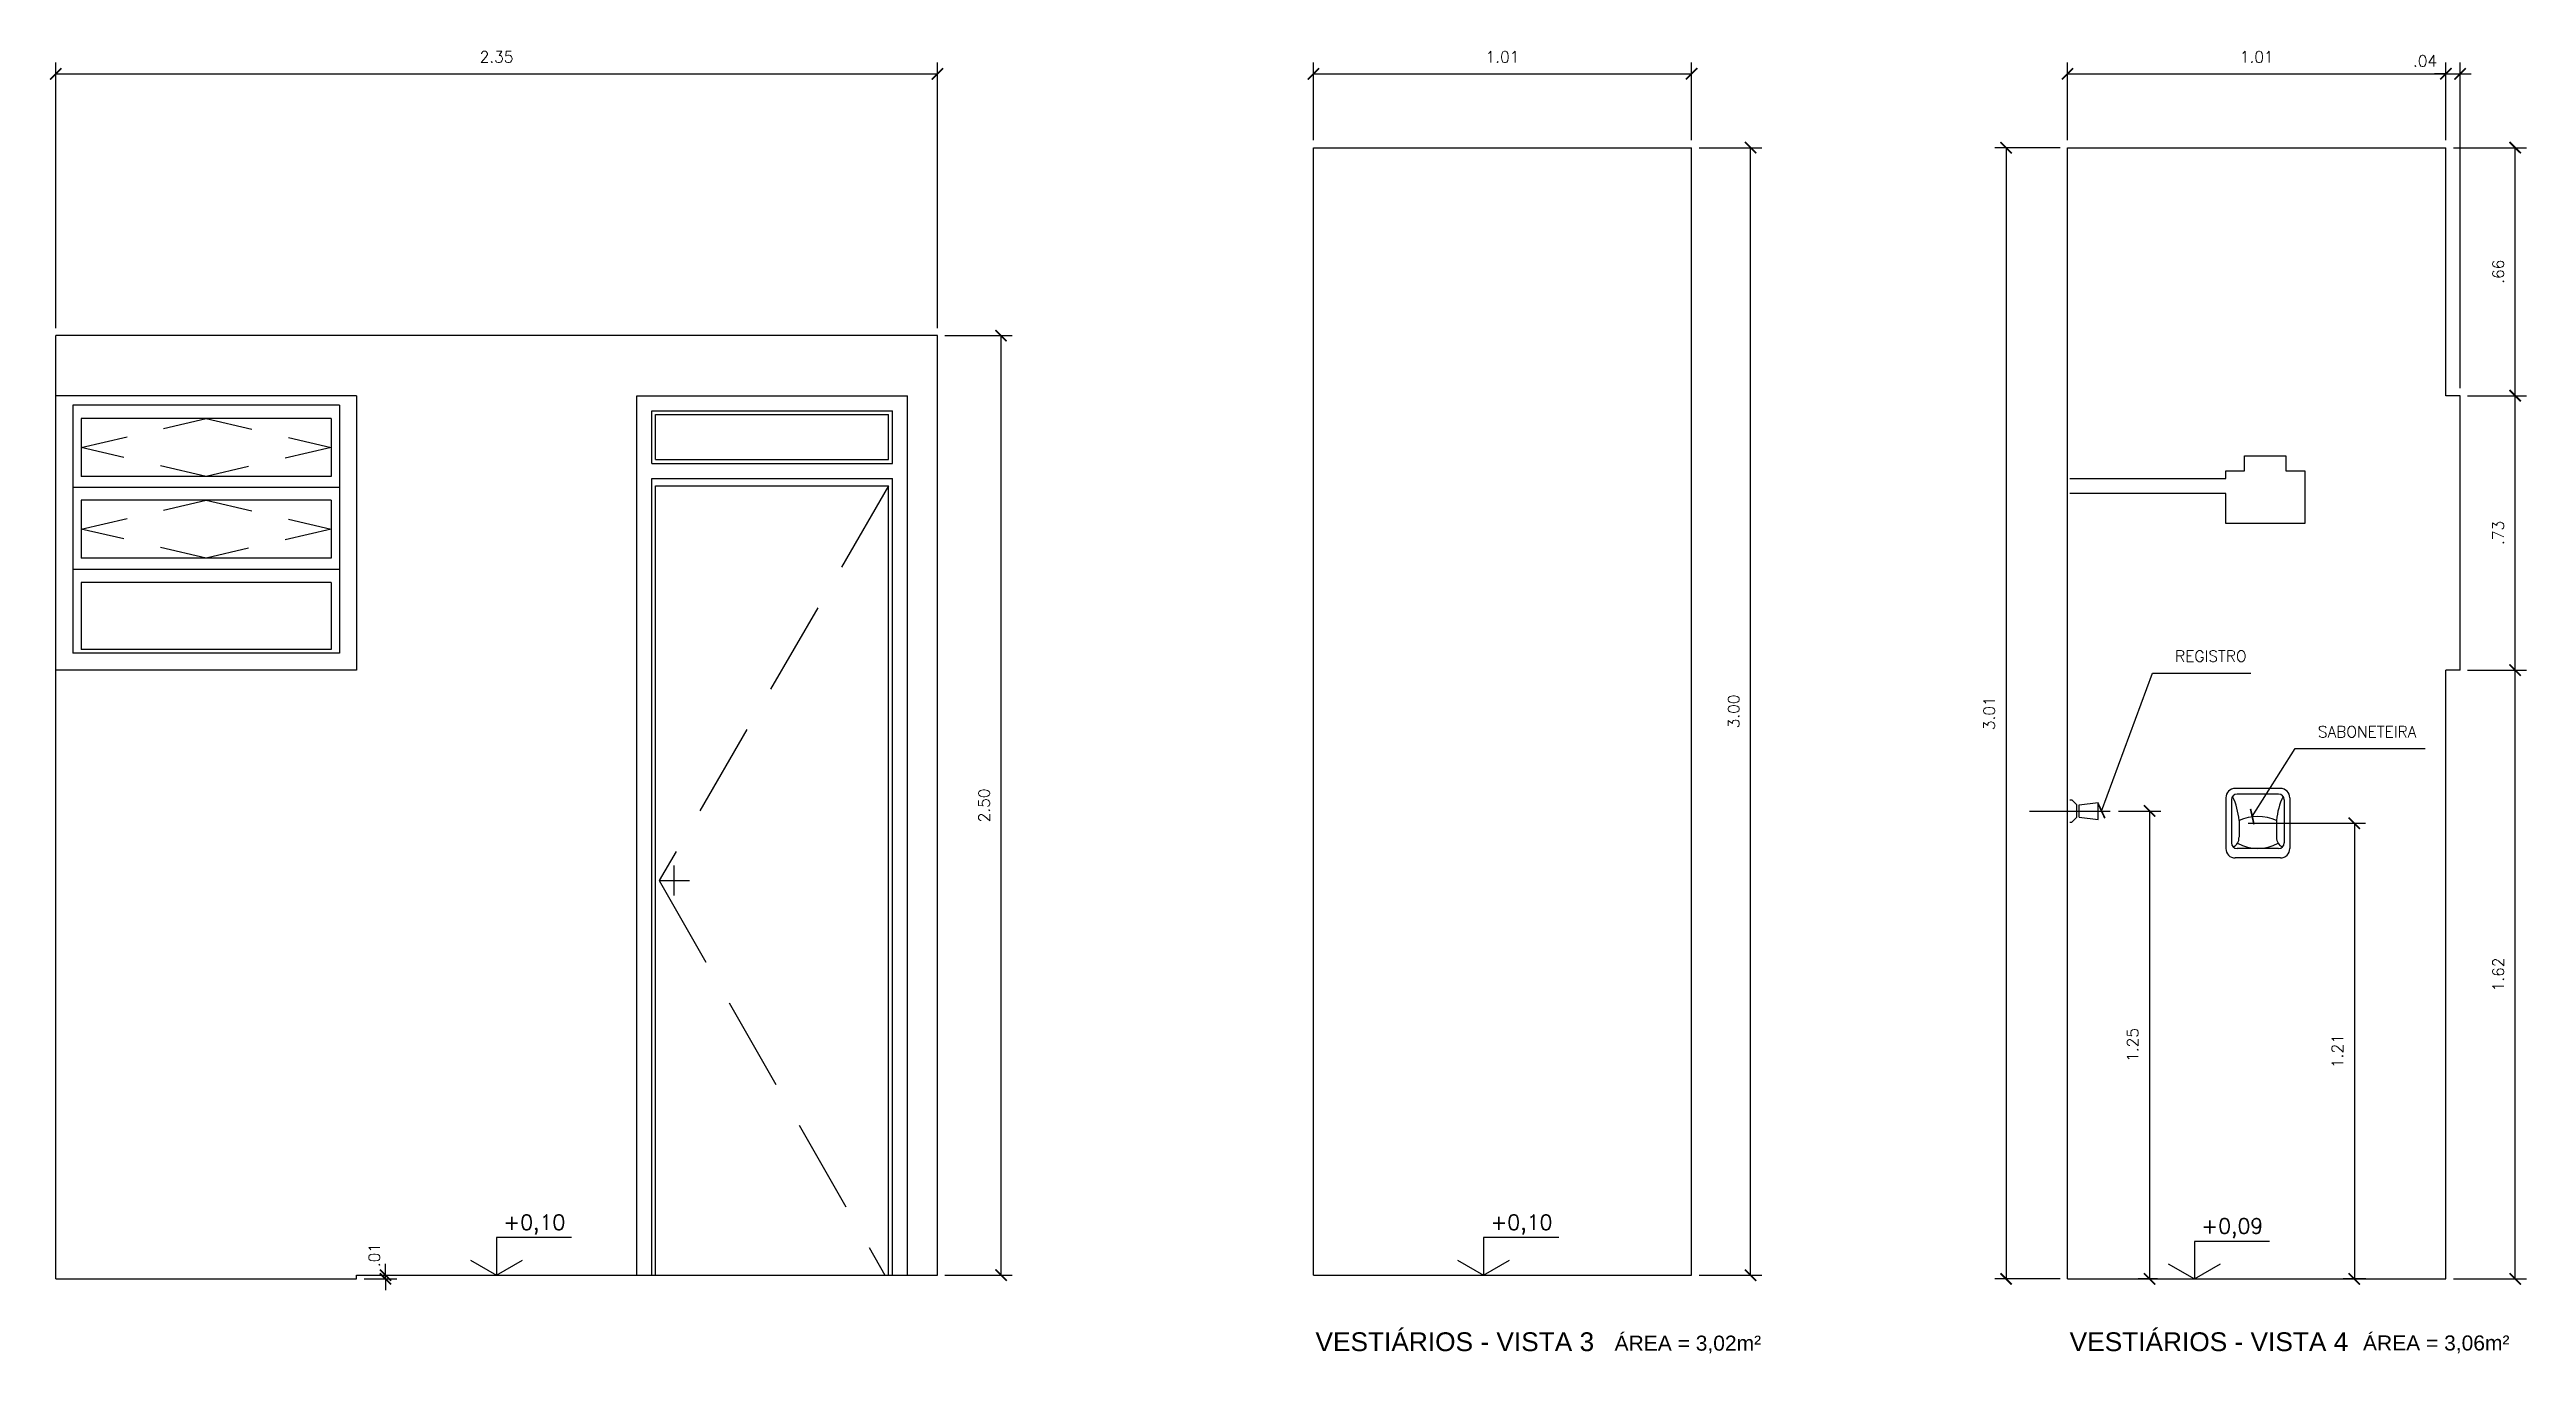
# Model space of a CAD drawing. Header units: millimetres. Extents: x 1 to 250, y 10 to 22.
# Drawn here: x 110.37 to 116.96, y 18.08 to 21.55 of the extents above; entities that cross this region are included whole.
import ezdxf

# ---------------------------------------------------------------- set-up
doc = ezdxf.new("R2010")
doc.units = ezdxf.units.MM
doc.linetypes.add('HIDDEN', pattern=[0.375, 0.25, -0.125])
for name, color, linetype in [('COTAS', 1, 'Continuous'), ('LPROJ', 7, 'HIDDEN'), ('LVISTA01', 8, 'Continuous'), ('LVISTA02', 1, 'Continuous'), ('NOTAS', 2, 'Continuous'), ('PEÇAS', 7, 'Continuous'), ('REVEST', 2, 'Continuous')]:
    doc.layers.add(name, color=color, linetype=linetype)
doc.styles.add('60-20', font='romans.shx', dxfattribs={"height": 0.03})
doc.styles.add('60-50', font='romans.shx', dxfattribs={"height": 0.075})
doc.styles.add('80-20', font='romans.shx', dxfattribs={"height": 0.04})
doc.styles.add('ARIAL', font='arial.ttf', dxfattribs={"height": 0.05})
doc.dimstyles.new('20', dxfattribs={"dimtxt": 0.1, "dimasz": 0.075, "dimexe": 0.075, "dimexo": 0.05, "dimgap": 0.075, "dimtad": 1, "dimzin": 4, "dimdsep": 46, "dimtxsty": '60-50', "dimblk1": 'ARCHTICK', "dimblk2": 'ARCHTICK', "dimsah": 1, "dimcen": 2.5, "dimclrt": 3, "dimadec": 0, "dimazin": 0, "dimtfac": 1, "dimtmove": 2, "dimatfit": 3, "dimldrblk": 'ARCHTICK', "dimfxl": 1, "dimarcsym": 0})

# ---------------------------------------------------------------- blocks, each defined once
blk = doc.blocks.new('_ARCHTICK')
at = {"color": 0, "linetype": 'ByBlock', "const_width": 0.15}
blk.add_lwpolyline([(-0.5, -0.5), (0.5, 0.5)], dxfattribs=at)
blk = doc.blocks.new('*D67')
at = {"color": 0, "linetype": 'ByBlock'}
for p, q in [((110.3896, 20.8109), (110.3896, 21.5173)), ((110.3896, 21.4873), (112.7349, 21.4873)), ((112.7349, 20.8109), (112.7349, 21.5173))]:
    blk.add_line(p, q, dxfattribs=at)
at = {"layer": 'DEFPOINTS', "color": 0, "linetype": 'ByBlock'}
for p in [(112.7349, 21.4873), (110.3896, 20.7909), (112.7349, 20.7909)]:
    blk.add_point(p, dxfattribs=at)
at = {"color": 0, "linetype": 'ByBlock', "xscale": 0.03, "yscale": 0.03, "zscale": 0.03, "rotation": 180}
blk.add_blockref('_ARCHTICK', (110.3896, 21.4873), dxfattribs=at)
at = {"color": 0, "linetype": 'ByBlock', "xscale": 0.03, "yscale": 0.03, "zscale": 0.03}
blk.add_blockref('_ARCHTICK', (112.7349, 21.4873), dxfattribs=at)
at = {"color": 3, "linetype": 'ByBlock', "insert": (111.5623, 21.5323), "char_height": 0.03, "attachment_point": 5, "style": '60-20'}
blk.add_mtext('2.35', dxfattribs=at)
blk = doc.blocks.new('*D68')
at = {"color": 0, "linetype": 'ByBlock'}
for p, q in [((113.7349, 21.3109), (113.7349, 21.5173)), ((113.7349, 21.4873), (114.7411, 21.4873)), ((114.7411, 21.3109), (114.7411, 21.5173))]:
    blk.add_line(p, q, dxfattribs=at)
at = {"layer": 'DEFPOINTS', "color": 0, "linetype": 'ByBlock'}
for p in [(114.7411, 21.4873), (113.7349, 21.2909), (114.7411, 21.2909)]:
    blk.add_point(p, dxfattribs=at)
at = {"color": 0, "linetype": 'ByBlock', "xscale": 0.03, "yscale": 0.03, "zscale": 0.03, "rotation": 180}
blk.add_blockref('_ARCHTICK', (113.7349, 21.4873), dxfattribs=at)
at = {"color": 0, "linetype": 'ByBlock', "xscale": 0.03, "yscale": 0.03, "zscale": 0.03}
blk.add_blockref('_ARCHTICK', (114.7411, 21.4873), dxfattribs=at)
at = {"color": 3, "linetype": 'ByBlock', "insert": (114.238, 21.5323), "char_height": 0.03, "attachment_point": 5, "style": '60-20'}
blk.add_mtext('1.01', dxfattribs=at)
blk = doc.blocks.new('*D69')
at = {"color": 0, "linetype": 'ByBlock'}
for p, q in [((115.7411, 21.3109), (115.7411, 21.5173)), ((115.7411, 21.4873), (116.7476, 21.4873)), ((116.7476, 21.3109), (116.7476, 21.5173))]:
    blk.add_line(p, q, dxfattribs=at)
at = {"layer": 'DEFPOINTS', "color": 0, "linetype": 'ByBlock'}
for p in [(116.7476, 21.4873), (115.7411, 21.2909), (116.7476, 21.2909)]:
    blk.add_point(p, dxfattribs=at)
at = {"color": 0, "linetype": 'ByBlock', "xscale": 0.03, "yscale": 0.03, "zscale": 0.03, "rotation": 180}
blk.add_blockref('_ARCHTICK', (115.7411, 21.4873), dxfattribs=at)
at = {"color": 0, "linetype": 'ByBlock', "xscale": 0.03, "yscale": 0.03, "zscale": 0.03}
blk.add_blockref('_ARCHTICK', (116.7476, 21.4873), dxfattribs=at)
at = {"color": 3, "linetype": 'ByBlock', "insert": (116.2443, 21.5323), "char_height": 0.03, "attachment_point": 5, "style": '60-20'}
blk.add_mtext('1.01', dxfattribs=at)
blk = doc.blocks.new('*D112')
at = {"color": 0, "linetype": 'ByBlock'}
for p, q in [((116.7476, 21.4873), (116.7176, 21.4873)), ((116.7476, 21.3109), (116.7476, 21.5173)), ((116.7476, 21.4873), (116.7851, 21.4873)), ((116.7476, 21.4873), (116.7851, 21.4873)), ((116.7851, 20.6509), (116.7851, 21.5173)), ((116.7851, 21.4873), (116.8151, 21.4873))]:
    blk.add_line(p, q, dxfattribs=at)
at = {"layer": 'DEFPOINTS', "color": 0, "linetype": 'ByBlock'}
for p in [(116.7851, 21.4873), (116.7476, 21.2909), (116.7851, 20.6309)]:
    blk.add_point(p, dxfattribs=at)
at = {"color": 0, "linetype": 'ByBlock', "xscale": 0.03, "yscale": 0.03, "zscale": 0.03}
blk.add_blockref('_ARCHTICK', (116.7476, 21.4873), dxfattribs=at)
at = {"color": 0, "linetype": 'ByBlock', "xscale": 0.03, "yscale": 0.03, "zscale": 0.03, "rotation": 180}
blk.add_blockref('_ARCHTICK', (116.7851, 21.4873), dxfattribs=at)
at = {"color": 3, "linetype": 'ByBlock', "insert": (116.6923, 21.5216), "char_height": 0.03, "attachment_point": 5, "style": '60-20'}
blk.add_mtext('.04', dxfattribs=at)
blk = doc.blocks.new('*D193')
at = {"color": 0, "linetype": 'ByBlock'}
for p, q in [((111.2666, 18.2909), (111.2666, 18.3209)), ((111.2096, 18.2909), (111.2966, 18.2909)), ((111.2096, 18.2809), (111.2966, 18.2809)), ((111.2666, 18.2809), (111.2666, 18.2909)), ((111.2666, 18.2809), (111.2666, 18.2909)), ((111.2666, 18.2809), (111.2666, 18.2509))]:
    blk.add_line(p, q, dxfattribs=at)
at = {"layer": 'DEFPOINTS', "color": 0, "linetype": 'ByBlock'}
for p in [(111.1896, 18.2909), (111.1896, 18.2809), (111.2666, 18.2909)]:
    blk.add_point(p, dxfattribs=at)
at = {"color": 0, "linetype": 'ByBlock', "xscale": 0.03, "yscale": 0.03, "zscale": 0.03}
for p, rotation in [((111.2666, 18.2909), 270), ((111.2666, 18.2809), 90)]:
    blk.add_blockref('_ARCHTICK', p, dxfattribs=dict(at, rotation=rotation))
at = {"color": 3, "linetype": 'ByBlock', "insert": (111.237, 18.3442), "char_height": 0.03, "attachment_point": 5, "rotation": 90, "style": '60-20'}
blk.add_mtext('.01', dxfattribs=at)
blk = doc.blocks.new('*D194')
at = {"color": 0, "linetype": 'ByBlock'}
for p, q in [((112.7549, 20.7909), (112.9341, 20.7909)), ((112.9041, 18.2909), (112.9041, 20.7909)), ((112.7549, 18.2909), (112.9341, 18.2909))]:
    blk.add_line(p, q, dxfattribs=at)
at = {"layer": 'DEFPOINTS', "color": 0, "linetype": 'ByBlock'}
for p in [(112.7349, 20.7909), (112.9041, 20.7909), (112.7349, 18.2909)]:
    blk.add_point(p, dxfattribs=at)
at = {"color": 0, "linetype": 'ByBlock', "xscale": 0.03, "yscale": 0.03, "zscale": 0.03}
for p, rotation in [((112.9041, 20.7909), 90), ((112.9041, 18.2909), 270)]:
    blk.add_blockref('_ARCHTICK', p, dxfattribs=dict(at, rotation=rotation))
at = {"color": 3, "linetype": 'ByBlock', "insert": (112.8591, 19.5409), "char_height": 0.03, "attachment_point": 5, "rotation": 90, "style": '60-20'}
blk.add_mtext('2.50', dxfattribs=at)
blk = doc.blocks.new('*D195')
at = {"color": 0, "linetype": 'ByBlock'}
for p, q in [((114.7611, 21.2909), (114.928, 21.2909)), ((114.898, 18.2909), (114.898, 21.2909)), ((114.7611, 18.2909), (114.928, 18.2909))]:
    blk.add_line(p, q, dxfattribs=at)
at = {"layer": 'DEFPOINTS', "color": 0, "linetype": 'ByBlock'}
for p in [(114.7411, 21.2909), (114.898, 21.2909), (114.7411, 18.2909)]:
    blk.add_point(p, dxfattribs=at)
at = {"color": 0, "linetype": 'ByBlock', "xscale": 0.03, "yscale": 0.03, "zscale": 0.03}
for p, rotation in [((114.898, 21.2909), 90), ((114.898, 18.2909), 270)]:
    blk.add_blockref('_ARCHTICK', p, dxfattribs=dict(at, rotation=rotation))
at = {"color": 3, "linetype": 'ByBlock', "insert": (114.853, 19.7909), "char_height": 0.03, "attachment_point": 5, "rotation": 90, "style": '60-20'}
blk.add_mtext('3.00', dxfattribs=at)
blk = doc.blocks.new('*D196')
at = {"color": 0, "linetype": 'ByBlock'}
for p, q in [((116.8051, 19.9009), (116.9619, 19.9009)), ((116.9319, 18.2809), (116.9319, 19.9009)), ((116.7676, 18.2809), (116.9619, 18.2809))]:
    blk.add_line(p, q, dxfattribs=at)
at = {"layer": 'DEFPOINTS', "color": 0, "linetype": 'ByBlock'}
for p in [(116.7851, 19.9009), (116.9319, 19.9009), (116.7476, 18.2809)]:
    blk.add_point(p, dxfattribs=at)
at = {"color": 0, "linetype": 'ByBlock', "xscale": 0.03, "yscale": 0.03, "zscale": 0.03}
for p, rotation in [((116.9319, 19.9009), 90), ((116.9319, 18.2809), 270)]:
    blk.add_blockref('_ARCHTICK', p, dxfattribs=dict(at, rotation=rotation))
at = {"color": 3, "linetype": 'ByBlock', "insert": (116.8869, 19.0909), "char_height": 0.03, "attachment_point": 5, "rotation": 90, "style": '60-20'}
blk.add_mtext('1.62', dxfattribs=at)
blk = doc.blocks.new('*D197')
at = {"color": 0, "linetype": 'ByBlock'}
for p, q in [((116.8051, 20.6309), (116.9619, 20.6309)), ((116.9319, 19.9009), (116.9319, 20.6309))]:
    blk.add_line(p, q, dxfattribs=at)
at = {"layer": 'DEFPOINTS', "color": 0, "linetype": 'ByBlock'}
for p in [(116.7851, 20.6309), (116.9319, 20.6309), (116.7851, 19.9009)]:
    blk.add_point(p, dxfattribs=at)
at = {"color": 0, "linetype": 'ByBlock', "xscale": 0.03, "yscale": 0.03, "zscale": 0.03}
for p, rotation in [((116.9319, 20.6309), 90), ((116.9319, 19.9009), 270)]:
    blk.add_blockref('_ARCHTICK', p, dxfattribs=dict(at, rotation=rotation))
at = {"color": 3, "linetype": 'ByBlock', "insert": (116.8869, 20.2659), "char_height": 0.03, "attachment_point": 5, "rotation": 90, "style": '60-20'}
blk.add_mtext('.73', dxfattribs=at)
blk = doc.blocks.new('*D198')
at = {"color": 0, "linetype": 'ByBlock'}
for p, q in [((116.7676, 21.2909), (116.9619, 21.2909)), ((116.9319, 20.6309), (116.9319, 21.2909))]:
    blk.add_line(p, q, dxfattribs=at)
at = {"layer": 'DEFPOINTS', "color": 0, "linetype": 'ByBlock'}
for p in [(116.7476, 21.2909), (116.9319, 21.2909), (116.7851, 20.6309)]:
    blk.add_point(p, dxfattribs=at)
at = {"color": 0, "linetype": 'ByBlock', "xscale": 0.03, "yscale": 0.03, "zscale": 0.03}
for p, rotation in [((116.9319, 21.2909), 90), ((116.9319, 20.6309), 270)]:
    blk.add_blockref('_ARCHTICK', p, dxfattribs=dict(at, rotation=rotation))
at = {"color": 3, "linetype": 'ByBlock', "insert": (116.8869, 20.9609), "char_height": 0.03, "attachment_point": 5, "rotation": 90, "style": '60-20'}
blk.add_mtext('.66', dxfattribs=at)
blk = doc.blocks.new('*D199')
at = {"color": 0, "linetype": 'ByBlock'}
for p, q in [((115.7211, 21.2909), (115.5477, 21.2909)), ((115.5777, 21.2909), (115.5777, 18.2809)), ((115.7211, 18.2809), (115.5477, 18.2809))]:
    blk.add_line(p, q, dxfattribs=at)
at = {"layer": 'DEFPOINTS', "color": 0, "linetype": 'ByBlock'}
for p in [(115.7411, 21.2909), (115.5777, 18.2809), (115.7411, 18.2809)]:
    blk.add_point(p, dxfattribs=at)
at = {"color": 0, "linetype": 'ByBlock', "xscale": 0.03, "yscale": 0.03, "zscale": 0.03}
for p, rotation in [((115.5777, 21.2909), 90), ((115.5777, 18.2809), 270)]:
    blk.add_blockref('_ARCHTICK', p, dxfattribs=dict(at, rotation=rotation))
at = {"color": 3, "linetype": 'ByBlock', "insert": (115.5327, 19.7859), "char_height": 0.03, "attachment_point": 5, "rotation": 90, "style": '60-20'}
blk.add_mtext('3.01', dxfattribs=at)
blk = doc.blocks.new('*D339')
at = {"color": 0, "linetype": 'ByBlock'}
for p, q in [((207.0575, 19.4934), (207.37, 19.4934)), ((207.34, 19.4934), (207.34, 18.2809)), ((207.3704, 18.2809), (207.31, 18.2809))]:
    blk.add_line(p, q, dxfattribs=at)
at = {"layer": 'DEFPOINTS', "color": 0, "linetype": 'ByBlock'}
for p in [(207.0375, 19.4934), (207.34, 18.2809), (207.3904, 18.2809)]:
    blk.add_point(p, dxfattribs=at)
at = {"color": 0, "linetype": 'ByBlock', "xscale": 0.03, "yscale": 0.03, "zscale": 0.03}
for p, rotation in [((207.34, 19.4934), 90), ((207.34, 18.2809), 270)]:
    blk.add_blockref('_ARCHTICK', p, dxfattribs=dict(at, rotation=rotation))
at = {"color": 3, "linetype": 'ByBlock', "insert": (207.295, 18.8871), "char_height": 0.03, "attachment_point": 5, "rotation": 90, "style": '60-20'}
blk.add_mtext('1.21', dxfattribs=at)
blk = doc.blocks.new('*D340')
at = {"color": 0, "linetype": 'ByBlock'}
for p, q in [((206.7123, 19.5259), (206.8253, 19.5259)), ((206.7953, 19.5259), (206.7953, 18.2809)), ((206.8167, 18.2809), (206.7653, 18.2809))]:
    blk.add_line(p, q, dxfattribs=at)
at = {"layer": 'DEFPOINTS', "color": 0, "linetype": 'ByBlock'}
for p in [(206.6923, 19.5259), (206.7953, 18.2809), (206.8367, 18.2809)]:
    blk.add_point(p, dxfattribs=at)
at = {"color": 0, "linetype": 'ByBlock', "xscale": 0.03, "yscale": 0.03, "zscale": 0.03}
for p, rotation in [((206.7953, 19.5259), 90), ((206.7953, 18.2809), 270)]:
    blk.add_blockref('_ARCHTICK', p, dxfattribs=dict(at, rotation=rotation))
at = {"color": 3, "linetype": 'ByBlock', "insert": (206.7503, 18.9034), "char_height": 0.03, "attachment_point": 5, "rotation": 90, "style": '60-20'}
blk.add_mtext('1.25', dxfattribs=at)

msp = doc.modelspace()

# ---------------------------------------------------------------- linework, layer by layer
at = {"layer": 'LPROJ', "ltscale": 0.5}
for p, q in [((110.4574, 20.4931), (110.7896, 20.5703)), ((110.7896, 20.5703), (111.1219, 20.4931)), ((110.7896, 20.4159), (110.4574, 20.4931)), ((111.1219, 20.4931), (110.7896, 20.4159)), ((110.4574, 20.2759), (110.7896, 20.3529)), ((110.7896, 20.3529), (111.1219, 20.2759)), ((110.7896, 20.1988), (110.4574, 20.2759)), ((111.1219, 20.2759), (110.7896, 20.1988))]:
    msp.add_line(p, q, dxfattribs=at)
at = {"layer": 'LPROJ'}
for p, q in [((112.605, 20.3909), (111.995, 19.3409)), ((111.995, 19.3409), (112.595, 18.2909))]:
    msp.add_line(p, q, dxfattribs=at)
at = {"layer": 'LVISTA01'}
for p, q in [((110.4574, 20.5703), (110.4574, 20.4159)), ((111.1219, 20.5703), (110.4574, 20.5703)), ((111.1219, 20.5703), (111.1219, 20.4159)), ((111.1446, 20.3863), (110.4346, 20.3863)), ((111.1219, 20.4159), (110.4574, 20.4159)), ((111.1219, 20.3529), (110.4574, 20.3529)), ((110.4574, 20.3529), (110.4574, 20.1988)), ((111.1219, 20.3529), (111.1219, 20.1988)), ((111.1446, 20.1688), (110.4346, 20.1688)), ((111.1219, 20.1988), (110.4574, 20.1988)), ((111.1219, 20.1343), (110.4574, 20.1343)), ((110.4574, 20.1343), (110.4574, 19.9559)), ((111.1219, 20.1343), (111.1219, 19.9559)), ((111.1219, 19.9559), (110.4574, 19.9559))]:
    msp.add_line(p, q, dxfattribs=at)
at = {"layer": 'LVISTA02'}
for p, q in [((111.1896, 20.6309), (110.3896, 20.6309)), ((111.1896, 20.6309), (111.1896, 19.9009)), ((111.935, 18.2909), (111.935, 20.6309)), ((111.935, 20.6309), (112.655, 20.6309)), ((112.655, 18.2909), (112.655, 20.6309)), ((110.4346, 20.6059), (110.4346, 19.9459)), ((111.1446, 20.6059), (110.4346, 20.6059)), ((111.1446, 20.6059), (111.1446, 19.9459)), ((111.975, 20.5909), (112.615, 20.5909)), ((111.975, 20.4509), (111.975, 20.5909)), ((111.985, 20.5809), (112.605, 20.5809)), ((111.985, 20.4609), (111.985, 20.5809)), ((112.605, 20.4609), (112.605, 20.5809)), ((112.615, 20.4509), (112.615, 20.5909)), ((111.975, 20.4509), (112.615, 20.4509)), ((111.985, 20.4609), (112.605, 20.4609)), ((111.975, 18.2909), (111.975, 20.4109)), ((111.975, 20.4109), (112.615, 20.4109)), ((111.985, 18.2909), (111.985, 20.3909)), ((111.985, 20.3909), (112.605, 20.3909)), ((112.605, 18.2909), (112.605, 20.3909)), ((112.615, 18.2909), (112.615, 20.4109)), ((111.1896, 19.9009), (110.3896, 19.9009)), ((111.1446, 19.9459), (110.4346, 19.9459))]:
    msp.add_line(p, q, dxfattribs=at)
at = {"layer": 'NOTAS'}
for p, q in [((112.035, 19.3009), (112.035, 19.3809)), ((111.995, 19.3409), (112.075, 19.3409))]:
    msp.add_line(p, q, dxfattribs=at)
for points in [[(111.7618, 18.3909), (111.5618, 18.3909), (111.5618, 18.2909)], [(114.3876, 18.3909), (114.1876, 18.3909), (114.1876, 18.2909)], [(116.2784, 18.3809), (116.0784, 18.3809), (116.0784, 18.2809)]]:
    msp.add_lwpolyline(points, dxfattribs=at)
at = {"layer": 'NOTAS', "color": 3}
for points in [[(111.4925, 18.3309), (111.5618, 18.2909), (111.6311, 18.3309)], [(114.1183, 18.3309), (114.1876, 18.2909), (114.2569, 18.3309)], [(116.0091, 18.3209), (116.0784, 18.2809), (116.1477, 18.3209)]]:
    msp.add_lwpolyline(points, dxfattribs=at)
at = {"layer": 'PEÇAS'}
for p, q in [((116.3072, 19.5859), (116.1872, 19.5859)), ((115.7472, 19.5559), (115.7522, 19.5559)), ((115.7522, 19.5559), (115.7654, 19.5426)), ((115.7522, 19.4959), (115.7654, 19.5091)), ((115.7654, 19.5091), (115.7654, 19.5426)), ((115.7722, 19.5426), (115.8222, 19.5484)), ((115.7722, 19.5091), (115.7722, 19.5426)), ((115.7722, 19.5091), (115.8222, 19.5034)), ((115.8222, 19.5034), (115.8222, 19.5484)), ((116.1622, 19.5609), (116.1622, 19.4259)), ((116.3322, 19.5609), (116.3322, 19.4259)), ((115.7472, 19.4959), (115.7522, 19.4959)), ((116.3072, 19.4009), (116.1872, 19.4009))]:
    msp.add_line(p, q, dxfattribs=at)
at = {"layer": 'PEÇAS', "color": 8}
for p, q in [((116.3022, 19.5709), (116.1922, 19.5709)), ((115.6398, 19.5259), (115.8546, 19.5259)), ((116.1772, 19.5559), (116.1772, 19.4409)), ((116.3172, 19.5559), (116.3172, 19.4409)), ((116.1972, 19.5009), (116.1972, 19.4559)), ((116.2972, 19.5009), (116.2972, 19.4559)), ((116.3022, 19.4259), (116.1922, 19.4259))]:
    msp.add_line(p, q, dxfattribs=at)
at = {"layer": 'PEÇAS'}
msp.add_lwpolyline([(115.7472, 20.4109), (116.1622, 20.4109), (116.1622, 20.4309), (116.2122, 20.4309), (116.2122, 20.4709), (116.3222, 20.4709), (116.3222, 20.4309), (116.3722, 20.4309), (116.3722, 20.2909), (116.1622, 20.2909), (116.1622, 20.3709), (115.7472, 20.3709)], dxfattribs=at)
for centre, start, end in [((116.1872, 19.5609), 90, 180), ((116.3072, 19.5609), 0, 90), ((116.1872, 19.4259), 180, 270), ((116.3072, 19.4259), 270, 0)]:
    msp.add_arc(centre, 0.025, start, end, dxfattribs=at)
at = {"layer": 'PEÇAS', "color": 8}
for centre, radius, start, end in [((116.1922, 19.5559), 0.015, 90, 180), ((116.3022, 19.5559), 0.015, 0, 90), ((116.0149, 19.4864), 0.1829, 4.53764, 25.37369), ((116.2472, 19.3809), 0.13, 67.38014, 112.61986), ((116.4795, 19.4864), 0.1829, 154.62631, 175.46236), ((116.1922, 19.4409), 0.015, 180, 270), ((116.1707, 19.4544), 0.0265, 294.15135, 3.12607), ((116.2472, 19.5313), 0.1054, 239.30373, 300.69627), ((116.3236, 19.4544), 0.0265, 176.87393, 245.84865), ((116.3022, 19.4409), 0.015, 270, 0)]:
    msp.add_arc(centre, radius, start, end, dxfattribs=at)
at = {"layer": 'REVEST'}
for p, q in [((113.7349, 18.2909), (113.7349, 21.2909)), ((113.7349, 21.2909), (114.7411, 21.2909)), ((114.7411, 18.2909), (114.7411, 21.2909)), ((115.7411, 18.2809), (115.7411, 21.2909)), ((115.7411, 21.2909), (116.7476, 21.2909)), ((116.7476, 20.6309), (116.7476, 21.2909)), ((112.7349, 20.7909), (110.3896, 20.7909)), ((110.3896, 18.2809), (110.3896, 20.7909)), ((112.7349, 18.2909), (112.7349, 20.7909)), ((116.7851, 20.6309), (116.7476, 20.6309)), ((116.7851, 19.9009), (116.7851, 20.6309)), ((116.7476, 18.2809), (116.7476, 19.9009)), ((116.7851, 19.9009), (116.7476, 19.9009)), ((110.3896, 18.2809), (111.1896, 18.2809)), ((111.1896, 18.2909), (112.7349, 18.2909)), ((111.1896, 18.2809), (111.1896, 18.2909)), ((113.7349, 18.2909), (114.7411, 18.2909)), ((115.7411, 18.2809), (116.7476, 18.2809))]:
    msp.add_line(p, q, dxfattribs=at)

# ---------------------------------------------------------------- texts
at = {"layer": 'COTAS', "color": 3, "char_height": 0.03, "attachment_point": 4, "style": '60-20'}
for s, insert in [('REGISTRO', (116.0271, 19.938)), ('SABONETEIRA', (116.407, 19.7368))]:
    msp.add_mtext(s, dxfattribs=dict(at, insert=insert))
at = {"layer": 'NOTAS', "color": 3, "style": '80-20'}
for s, p in [('+0,10', (111.5804, 18.4117)), ('+0,10', (114.2063, 18.4117)), ('+0,09', (116.097, 18.4017))]:
    msp.add_text(s, height=0.04, dxfattribs=at).set_placement(p)
at = {"layer": 'NOTAS', "style": 'ARIAL'}
for s, height, p in [('VESTIÁRIOS - VISTA 3', 0.05, (113.7406, 18.0888)), ('ÁREA = 3,02m²', 0.04, (114.5362, 18.09)), ('VESTIÁRIOS - VISTA 4', 0.05, (115.7467, 18.0888)), ('ÁREA = 3,06m²', 0.04, (116.527, 18.0905))]:
    msp.add_text(s, height=height, dxfattribs=at).set_placement(p)

# ---------------------------------------------------------------- dimensions: what is measured, and where the dimension line sits
at = {"layer": 'COTAS'}
for base, p1, p2, picture, middle in [((112.7349, 21.4873), (110.3896, 20.7909), (112.7349, 20.7909), '*D67', (111.5623, 21.5323)), ((114.7411, 21.4873), (113.7349, 21.2909), (114.7411, 21.2909), '*D68', (114.238, 21.5323)), ((116.7476, 21.4873), (115.7411, 21.2909), (116.7476, 21.2909), '*D69', (116.2443, 21.5323))]:
    dim = msp.add_linear_dim(base=base, p1=p1, p2=p2, dimstyle='20', override={"dimtxt": 0.02, "dimasz": 0.03, "dimexe": 0.03, "dimexo": 0.02, "dimgap": 0.03, "dimtxsty": '60-20'}, dxfattribs=at)
    dim.commit()
    dim.dimension.update_dxf_attribs({"geometry": picture, "text_midpoint": middle})
dim = msp.add_linear_dim(base=(116.7851, 21.4873), p1=(116.7476, 21.2909), p2=(116.7851, 20.6309), dimstyle='20', override={"dimtxt": 0.02, "dimasz": 0.03, "dimexe": 0.03, "dimexo": 0.02, "dimgap": 0.03, "dimtxsty": '60-20'}, dxfattribs=at)
dim.commit()
dim.dimension.update_dxf_attribs({"geometry": '*D112', "text_midpoint": (116.6923, 21.5216), "dimtype": 160})
for base, p1, p2, override, picture, middle in [((114.898, 21.2909), (114.7411, 18.2909), (114.7411, 21.2909), {"dimtxt": 0.02, "dimasz": 0.03, "dimexe": 0.03, "dimexo": 0.02, "dimgap": 0.03, "dimtxsty": '60-20'}, '*D195', (114.853, 19.7909)), ((115.5777, 18.2809), (115.7411, 21.2909), (115.7411, 18.2809), {"dimtxt": 0.02, "dimasz": 0.03, "dimexe": 0.03, "dimexo": 0.02, "dimgap": 0.03, "dimtxsty": '60-20'}, '*D199', (115.5327, 19.7859)), ((116.9319, 21.2909), (116.7851, 20.6309), (116.7476, 21.2909), {"dimtxt": 0.02, "dimasz": 0.03, "dimexe": 0.03, "dimexo": 0.02, "dimgap": 0.03, "dimtxsty": '60-20', "dimse1": 1}, '*D198', (116.8869, 20.9609)), ((112.9041, 20.7909), (112.7349, 18.2909), (112.7349, 20.7909), {"dimtxt": 0.02, "dimasz": 0.03, "dimexe": 0.03, "dimexo": 0.02, "dimgap": 0.03, "dimtxsty": '60-20'}, '*D194', (112.8591, 19.5409)), ((116.9319, 20.6309), (116.7851, 19.9009), (116.7851, 20.6309), {"dimtxt": 0.02, "dimasz": 0.03, "dimexe": 0.03, "dimexo": 0.02, "dimgap": 0.03, "dimtxsty": '60-20', "dimse1": 1}, '*D197', (116.8869, 20.2659)), ((116.9319, 19.9009), (116.7476, 18.2809), (116.7851, 19.9009), {"dimtxt": 0.02, "dimasz": 0.03, "dimexe": 0.03, "dimexo": 0.02, "dimgap": 0.03, "dimtxsty": '60-20'}, '*D196', (116.8869, 19.0909))]:
    dim = msp.add_linear_dim(base=base, p1=p1, p2=p2, angle=90, dimstyle='20', override=override, dxfattribs=at)
    dim.commit()
    dim.dimension.update_dxf_attribs({"geometry": picture, "text_midpoint": middle})
for base, p1, p2, picture, middle, set_off in [((115.9592948603, 18.2808657796), (115.856300778, 19.5258657796), (116.0007368718, 18.2808657796), '*D340', (115.9142948603, 18.9033657796), (-90.8359778157, 0)), ((116.504, 18.2809), (116.2015, 19.4934), (116.5544, 18.2809), '*D339', (116.459, 18.8871), (-90.836, 0))]:
    dim = msp.add_linear_dim(base=base, p1=p1, p2=p2, angle=90, dimstyle='20', override={"dimtxt": 0.02, "dimasz": 0.03, "dimexe": 0.03, "dimexo": 0.02, "dimgap": 0.03, "dimtxsty": '60-20'}, dxfattribs=at)
    dim.commit()
    dim.dimension.update_dxf_attribs({"geometry": picture, "text_midpoint": middle, "insert": set_off})
dim = msp.add_linear_dim(base=(111.2666, 18.2909), p1=(111.1896, 18.2809), p2=(111.1896, 18.2909), angle=90, dimstyle='20', override={"dimtxt": 0.02, "dimasz": 0.03, "dimexe": 0.03, "dimexo": 0.02, "dimgap": 0.03, "dimtxsty": '60-20'}, dxfattribs=at)
dim.commit()
dim.dimension.update_dxf_attribs({"geometry": '*D193', "text_midpoint": (111.237, 18.3442), "dimtype": 160})

# ---------------------------------------------------------------- leaders
at = {"layer": 'COTAS', "annotation_type": 0, "has_hookline": 1, "hookline_direction": 0}
for points, text_width in [([(115.8316, 19.5259), (115.9671, 19.893), (115.9971, 19.893)], 0.2014), ([(116.2325, 19.5109), (116.347, 19.6918), (116.377, 19.6918)], 0.2857)]:
    msp.add_leader(points, dimstyle='20', override={"dimtxt": 0.02, "dimasz": 0.03, "dimexe": 0.03, "dimexo": 0.02, "dimgap": 0.03, "dimtxsty": '60-20'}, dxfattribs=dict(at, text_width=text_width))

doc.saveas('drawing.dxf')
